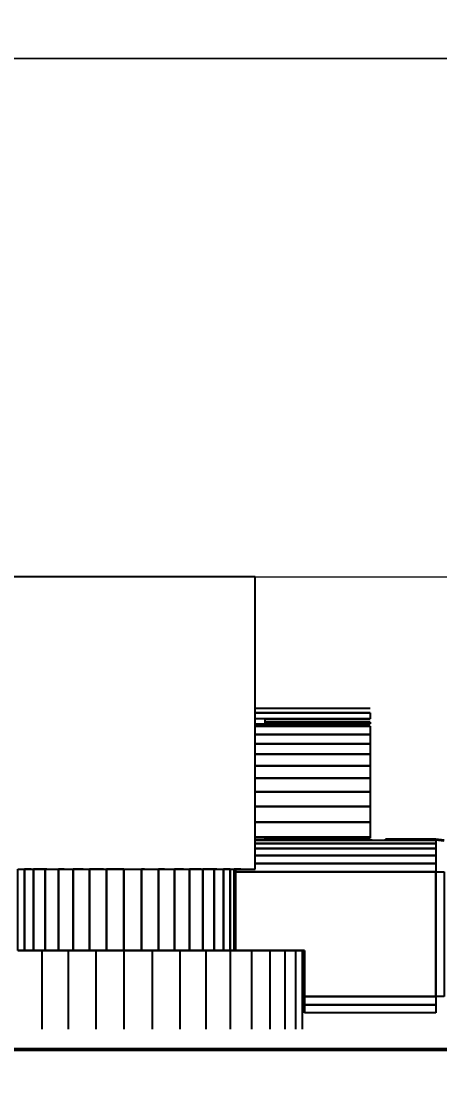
# Model space of a CAD drawing. Header units: inches. Extents: x 580771 to 691655, y 7719261 to 7829530.
# Drawn here: x 688897.7 to 688905.86, y 7727337.64 to 7727358.25 of the extents above; entities that cross this region are included whole.
import ezdxf

# ---------------------------------------------------------------- set-up
doc = ezdxf.new("R2010")
doc.units = ezdxf.units.IN
doc.header["$MEASUREMENT"] = 0
doc.header["$PDMODE"] = 2
doc.layers.add('Moveis', color=1, linetype='Continuous', lineweight=9)
doc.layers.add('Parede Baixa', color=5, linetype='Continuous', lineweight=50)
doc.layers.add('NIVEL', color=2, linetype='Continuous')
doc.layers.add('Piso', color=55, linetype='Continuous')
doc.styles.add('R80E50', font='romans.shx', dxfattribs={"height": 10})
doc.dimstyles.new('ARQ50', dxfattribs={"dimscale": 50, "dimtxt": 10, "dimasz": 0.1, "dimexe": 0.2, "dimexo": 0.2, "dimgap": 0.1, "dimtad": 1, "dimdec": 0, "dimzin": 12, "dimdsep": 46, "dimtxsty": 'R80E50', "dimblk1": 'DOT', "dimblk2": 'DOT', "dimsah": 1, "dimcen": 0.4, "dimclrd": 15, "dimclre": 15, "dimclrt": 3, "dimadec": 0, "dimazin": 0, "dimtfac": 1, "dimtdec": 0, "dimtmove": 2, "dimatfit": 3, "dimldrblk": 'DOT', "dimfxl": 0.2, "dimtolj": 1, "dimtzin": 12, "dimarcsym": 0})

# ---------------------------------------------------------------- blocks, each defined once
blk = doc.blocks.new('u')
at = {"layer": 'Moveis', "invisible_edges": 13}
for points in [[(12556.917, 3288.371), (12556.824, 3307.993), (12556.833, 3308.185)], [(12556.917, 3288.371), (12556.824, 3307.993), (12556.833, 3308.185)], [(12556.917, 3288.371), (12556.824, 3307.993), (12556.833, 3308.185)], [(12556.917, 3288.371), (12556.824, 3307.993), (12556.833, 3308.185)], [(12556.917, 3288.371), (12556.824, 3307.993), (12556.833, 3308.185)], [(12556.917, 3288.371), (12556.795, 3307.795), (12556.824, 3307.993)], [(12556.917, 3288.371), (12556.795, 3307.795), (12556.824, 3307.993)], [(12556.917, 3288.371), (12556.795, 3307.795), (12556.824, 3307.993)], [(12556.917, 3288.371), (12556.795, 3307.795), (12556.824, 3307.993)], [(12556.917, 3288.371), (12556.795, 3307.795), (12556.824, 3307.993)], [(12556.75, 3288.371), (12556.748, 3307.605), (12556.795, 3307.795)], [(12556.75, 3288.371), (12556.748, 3307.605), (12556.795, 3307.795)], [(12556.75, 3288.371), (12556.748, 3307.605), (12556.795, 3307.795)], [(12556.75, 3288.371), (12556.748, 3307.605), (12556.795, 3307.795)], [(12556.75, 3288.371), (12556.748, 3307.605), (12556.795, 3307.795)], [(12556.689, 3288.367), (12556.684, 3307.424), (12556.748, 3307.605)], [(12556.689, 3288.367), (12556.684, 3307.424), (12556.748, 3307.605)], [(12556.689, 3288.367), (12556.684, 3307.424), (12556.748, 3307.605)], [(12556.689, 3288.367), (12556.684, 3307.424), (12556.748, 3307.605)], [(12556.689, 3288.367), (12556.684, 3307.424), (12556.748, 3307.605)], [(12556.682, 3288.37), (12556.676, 3307.404), (12556.684, 3307.424)], [(12556.682, 3288.37), (12556.676, 3307.404), (12556.684, 3307.424)], [(12556.682, 3288.37), (12556.676, 3307.404), (12556.684, 3307.424)], [(12556.682, 3288.37), (12556.676, 3307.404), (12556.684, 3307.424)], [(12556.682, 3288.37), (12556.676, 3307.404), (12556.684, 3307.424)], [(12556.674, 3288.371), (12556.593, 3307.232), (12556.603, 3307.256)], [(12556.674, 3288.371), (12556.593, 3307.232), (12556.603, 3307.256)], [(12556.674, 3288.371), (12556.593, 3307.232), (12556.603, 3307.256)], [(12556.674, 3288.371), (12556.593, 3307.232), (12556.603, 3307.256)], [(12556.674, 3288.371), (12556.593, 3307.232), (12556.603, 3307.256)], [(12556.674, 3288.371), (12556.603, 3307.256), (12556.676, 3307.404)], [(12556.674, 3288.371), (12556.603, 3307.256), (12556.676, 3307.404)], [(12556.674, 3288.371), (12556.603, 3307.256), (12556.676, 3307.404)], [(12556.674, 3288.371), (12556.603, 3307.256), (12556.676, 3307.404)], [(12556.674, 3288.371), (12556.603, 3307.256), (12556.676, 3307.404)], [(12556.674, 3288.371), (12556.494, 3307.076), (12556.593, 3307.232)], [(12556.674, 3288.371), (12556.494, 3307.076), (12556.593, 3307.232)], [(12556.674, 3288.371), (12556.494, 3307.076), (12556.593, 3307.232)], [(12556.674, 3288.371), (12556.494, 3307.076), (12556.593, 3307.232)], [(12556.674, 3288.371), (12556.494, 3307.076), (12556.593, 3307.232)], [(12554.979, 3288.371), (12555.248, 3307.002), (12555.247, 3306.939)], [(12554.979, 3288.371), (12555.248, 3307.002), (12555.247, 3306.939)], [(12554.979, 3288.371), (12555.248, 3307.002), (12555.247, 3306.939)], [(12554.979, 3288.371), (12555.248, 3307.002), (12555.247, 3306.939)], [(12554.979, 3288.371), (12555.248, 3307.002), (12555.247, 3306.939)], [(12556.674, 3288.371), (12555.247, 3306.939), (12555.253, 3306.877)], [(12556.674, 3288.371), (12555.247, 3306.939), (12555.253, 3306.877)], [(12556.674, 3288.371), (12555.247, 3306.939), (12555.253, 3306.877)], [(12556.674, 3288.371), (12555.247, 3306.939), (12555.253, 3306.877)], [(12556.674, 3288.371), (12555.247, 3306.939), (12555.253, 3306.877)], [(12556.674, 3288.371), (12556.359, 3306.914), (12556.382, 3306.94)], [(12556.674, 3288.371), (12556.359, 3306.914), (12556.382, 3306.94)], [(12556.674, 3288.371), (12556.359, 3306.914), (12556.382, 3306.94)], [(12556.674, 3288.371), (12556.359, 3306.914), (12556.382, 3306.94)], [(12556.674, 3288.371), (12556.359, 3306.914), (12556.382, 3306.94)], [(12556.674, 3288.371), (12556.382, 3306.94), (12556.494, 3307.076)], [(12556.674, 3288.371), (12556.382, 3306.94), (12556.494, 3307.076)], [(12556.674, 3288.371), (12556.382, 3306.94), (12556.494, 3307.076)], [(12556.674, 3288.371), (12556.382, 3306.94), (12556.494, 3307.076)], [(12556.674, 3288.371), (12556.382, 3306.94), (12556.494, 3307.076)], [(12556.674, 3288.371), (12555.253, 3306.877), (12555.266, 3306.816)], [(12556.674, 3288.371), (12555.253, 3306.877), (12555.266, 3306.816)], [(12556.674, 3288.371), (12555.253, 3306.877), (12555.266, 3306.816)], [(12556.674, 3288.371), (12555.253, 3306.877), (12555.266, 3306.816)], [(12556.674, 3288.371), (12555.253, 3306.877), (12555.266, 3306.816)], [(12556.674, 3288.371), (12555.266, 3306.816), (12555.285, 3306.758)], [(12556.674, 3288.371), (12555.266, 3306.816), (12555.285, 3306.758)], [(12556.674, 3288.371), (12555.266, 3306.816), (12555.285, 3306.758)], [(12556.674, 3288.371), (12555.266, 3306.816), (12555.285, 3306.758)], [(12556.674, 3288.371), (12555.266, 3306.816), (12555.285, 3306.758)], [(12556.674, 3288.371), (12556.095, 3306.703), (12556.232, 3306.797)], [(12556.674, 3288.371), (12556.095, 3306.703), (12556.232, 3306.797)], [(12556.674, 3288.371), (12556.095, 3306.703), (12556.232, 3306.797)], [(12556.674, 3288.371), (12556.095, 3306.703), (12556.232, 3306.797)], [(12556.674, 3288.371), (12556.095, 3306.703), (12556.232, 3306.797)], [(12556.674, 3288.371), (12556.232, 3306.797), (12556.257, 3306.825)], [(12556.674, 3288.371), (12556.232, 3306.797), (12556.257, 3306.825)], [(12556.674, 3288.371), (12556.232, 3306.797), (12556.257, 3306.825)], [(12556.674, 3288.371), (12556.232, 3306.797), (12556.257, 3306.825)], [(12556.674, 3288.371), (12556.232, 3306.797), (12556.257, 3306.825)], [(12556.674, 3288.371), (12556.257, 3306.825), (12556.359, 3306.914)], [(12556.674, 3288.371), (12556.257, 3306.825), (12556.359, 3306.914)], [(12556.674, 3288.371), (12556.257, 3306.825), (12556.359, 3306.914)], [(12556.674, 3288.371), (12556.257, 3306.825), (12556.359, 3306.914)], [(12556.674, 3288.371), (12556.257, 3306.825), (12556.359, 3306.914)], [(12556.674, 3288.371), (12555.285, 3306.758), (12555.31, 3306.705)], [(12556.674, 3288.371), (12555.285, 3306.758), (12555.31, 3306.705)], [(12556.674, 3288.371), (12555.285, 3306.758), (12555.31, 3306.705)], [(12556.674, 3288.371), (12555.285, 3306.758), (12555.31, 3306.705)], [(12556.674, 3288.371), (12555.285, 3306.758), (12555.31, 3306.705)], [(12556.674, 3288.371), (12555.31, 3306.705), (12555.341, 3306.657)], [(12556.674, 3288.371), (12555.31, 3306.705), (12555.341, 3306.657)], [(12556.674, 3288.371), (12555.31, 3306.705), (12555.341, 3306.657)], [(12556.674, 3288.371), (12555.31, 3306.705), (12555.341, 3306.657)], [(12556.674, 3288.371), (12555.31, 3306.705), (12555.341, 3306.657)], [(12556.674, 3288.371), (12555.341, 3306.657), (12555.375, 3306.616)], [(12556.674, 3288.371), (12555.341, 3306.657), (12555.375, 3306.616)], [(12556.674, 3288.371), (12555.341, 3306.657), (12555.375, 3306.616)], [(12556.674, 3288.371), (12555.341, 3306.657), (12555.375, 3306.616)], [(12556.674, 3288.371), (12555.341, 3306.657), (12555.375, 3306.616)], [(12556.674, 3288.371), (12555.375, 3306.616), (12555.414, 3306.583)], [(12556.674, 3288.371), (12555.375, 3306.616), (12555.414, 3306.583)], [(12556.674, 3288.371), (12555.375, 3306.616), (12555.414, 3306.583)], [(12556.674, 3288.371), (12555.375, 3306.616), (12555.414, 3306.583)], [(12556.674, 3288.371), (12555.375, 3306.616), (12555.414, 3306.583)], [(12556.674, 3288.371), (12555.875, 3306.598), (12555.914, 3306.612)], [(12556.674, 3288.371), (12555.875, 3306.598), (12555.914, 3306.612)], [(12556.674, 3288.371), (12555.875, 3306.598), (12555.914, 3306.612)], [(12556.674, 3288.371), (12555.875, 3306.598), (12555.914, 3306.612)], [(12556.674, 3288.371), (12555.875, 3306.598), (12555.914, 3306.612)], [(12556.674, 3288.371), (12555.914, 3306.612), (12556.061, 3306.681)], [(12556.674, 3288.371), (12555.914, 3306.612), (12556.061, 3306.681)], [(12556.674, 3288.371), (12555.914, 3306.612), (12556.061, 3306.681)], [(12556.674, 3288.371), (12555.914, 3306.612), (12556.061, 3306.681)], [(12556.674, 3288.371), (12555.914, 3306.612), (12556.061, 3306.681)], [(12556.674, 3288.371), (12556.061, 3306.681), (12556.095, 3306.703)], [(12556.674, 3288.371), (12556.061, 3306.681), (12556.095, 3306.703)], [(12556.674, 3288.371), (12556.061, 3306.681), (12556.095, 3306.703)], [(12556.674, 3288.371), (12556.061, 3306.681), (12556.095, 3306.703)], [(12556.674, 3288.371), (12556.061, 3306.681), (12556.095, 3306.703)], [(12556.674, 3288.371), (12555.414, 3306.583), (12555.455, 3306.559)], [(12556.674, 3288.371), (12555.414, 3306.583), (12555.455, 3306.559)], [(12556.674, 3288.371), (12555.414, 3306.583), (12555.455, 3306.559)], [(12556.674, 3288.371), (12555.414, 3306.583), (12555.455, 3306.559)], [(12556.674, 3288.371), (12555.414, 3306.583), (12555.455, 3306.559)], [(12556.674, 3288.371), (12555.455, 3306.559), (12555.497, 3306.544)], [(12556.674, 3288.371), (12555.455, 3306.559), (12555.497, 3306.544)], [(12556.674, 3288.371), (12555.455, 3306.559), (12555.497, 3306.544)], [(12556.674, 3288.371), (12555.455, 3306.559), (12555.497, 3306.544)], [(12556.674, 3288.371), (12555.455, 3306.559), (12555.497, 3306.544)], [(12556.674, 3288.371), (12555.497, 3306.544), (12555.541, 3306.539)], [(12556.674, 3288.371), (12555.497, 3306.544), (12555.541, 3306.539)], [(12556.674, 3288.371), (12555.497, 3306.544), (12555.541, 3306.539)], [(12556.674, 3288.371), (12555.497, 3306.544), (12555.541, 3306.539)], [(12556.674, 3288.371), (12555.497, 3306.544), (12555.541, 3306.539)], [(12556.674, 3288.371), (12555.541, 3306.539), (12555.584, 3306.544)], [(12556.674, 3288.371), (12555.541, 3306.539), (12555.584, 3306.544)], [(12556.674, 3288.371), (12555.541, 3306.539), (12555.584, 3306.544)], [(12556.674, 3288.371), (12555.541, 3306.539), (12555.584, 3306.544)], [(12556.674, 3288.371), (12555.541, 3306.539), (12555.584, 3306.544)], [(12556.674, 3288.371), (12555.584, 3306.544), (12555.679, 3306.552)], [(12556.674, 3288.371), (12555.584, 3306.544), (12555.679, 3306.552)], [(12556.674, 3288.371), (12555.584, 3306.544), (12555.679, 3306.552)], [(12556.674, 3288.371), (12555.584, 3306.544), (12555.679, 3306.552)], [(12556.674, 3288.371), (12555.584, 3306.544), (12555.679, 3306.552)], [(12556.674, 3288.371), (12555.679, 3306.552), (12555.721, 3306.556)], [(12556.674, 3288.371), (12555.679, 3306.552), (12555.721, 3306.556)], [(12556.674, 3288.371), (12555.679, 3306.552), (12555.721, 3306.556)], [(12556.674, 3288.371), (12555.679, 3306.552), (12555.721, 3306.556)], [(12556.674, 3288.371), (12555.679, 3306.552), (12555.721, 3306.556)], [(12556.674, 3288.371), (12555.721, 3306.556), (12555.762, 3306.571)], [(12556.674, 3288.371), (12555.721, 3306.556), (12555.762, 3306.571)], [(12556.674, 3288.371), (12555.721, 3306.556), (12555.762, 3306.571)], [(12556.674, 3288.371), (12555.721, 3306.556), (12555.762, 3306.571)], [(12556.674, 3288.371), (12555.721, 3306.556), (12555.762, 3306.571)], [(12556.674, 3288.371), (12555.762, 3306.571), (12555.875, 3306.598)], [(12556.674, 3288.371), (12555.762, 3306.571), (12555.875, 3306.598)], [(12556.674, 3288.371), (12555.762, 3306.571), (12555.875, 3306.598)], [(12556.674, 3288.371), (12555.762, 3306.571), (12555.875, 3306.598)], [(12556.674, 3288.371), (12555.762, 3306.571), (12555.875, 3306.598)]]:
    blk.add_3dface(points, dxfattribs=at)
blk = doc.blocks.new('_DOT')
at = {"color": 0, "linetype": 'ByBlock'}
blk.add_line((-0.5, 0), (-1, 0), dxfattribs=at)
at = {"color": 0, "linetype": 'ByBlock', "const_width": 0.5}
blk.add_lwpolyline([(-0.25, 0, 1), (0.25, 0, 1)], format="xyb", close=True, dxfattribs=at)
blk = doc.blocks.new('*D151')
at = {"layer": 'Defpoints', "color": 0, "transparency": 16777216}
for p in [(688798.078, 7727338.171), (689013.078, 7727338.171), (688798.078, 7727306.928)]:
    blk.add_point(p, dxfattribs=at)
at = {"layer": 'NIVEL', "color": 15, "lineweight": -2, "transparency": 16777216}
for p, q in [((688798.078, 7727328.171), (688798.078, 7727296.928)), ((689013.078, 7727328.171), (689013.078, 7727296.928)), ((689008.078, 7727306.928), (688803.078, 7727306.928))]:
    blk.add_line(p, q, dxfattribs=at)
at = {"layer": 'NIVEL', "color": 15, "lineweight": -2, "transparency": 16777216, "xscale": 5, "yscale": 5, "zscale": 5, "rotation": 180}
blk.add_blockref('_DOT', (688798.078, 7727306.928), dxfattribs=at)
at = {"layer": 'NIVEL', "color": 15, "lineweight": -2, "transparency": 16777216, "xscale": 5, "yscale": 5, "zscale": 5}
blk.add_blockref('_DOT', (689013.078, 7727306.928), dxfattribs=at)
at = {"layer": 'NIVEL', "color": 3, "transparency": 16777216, "insert": (688905.578, 7727316.928), "char_height": 10, "attachment_point": 5, "style": 'R80E50'}
blk.add_mtext('\\A1;215', dxfattribs=at)

msp = doc.modelspace()

# ---------------------------------------------------------------- hatches: boundary and pattern name
at = {"layer": 'Piso'}
h = msp.add_hatch(dxfattribs=at)
h.set_pattern_fill('ANSI37', color=256, scale=13.333333, angle=-135)
h.set_pattern_definition([(270, (678620.07, 7879905.616), (42.333333, -4e-14), []), (360, (678620.07, 7879905.616), (4e-14, 42.333333), [])])
h.paths.add_polyline_path([(688914.251, 7727417.962), (688924.616, 7727402.902), (688923.106, 7727347.399), (688902.263, 7727347.399), (688902.263, 7727344.835), (688904.506, 7727344.835), (688904.506, 7727342.317), (688905.959, 7727342.363), (688906.543, 7727341.863), (688906.504, 7727339.201), (688906.336, 7727338.717), (688903.223, 7727338.887), (688903.223, 7727338.171), (688928.078, 7727338.171), (688928.078, 7727468.171), (688798.078, 7727468.171), (688798.078, 7727465.671), (688800.078, 7727465.671), (688800.078, 7727455.671), (688870.578, 7727455.671), (688870.578, 7727459.171), (688868.429, 7727459.048), (688867.657, 7727459.996), (688868.1, 7727462.285), (688868.146, 7727462.239), (688869.224, 7727463.317), (688869.286, 7727463.343), (688870.406, 7727464.429), (688873.547, 7727464.285), (688875.737, 7727462.209), (688875.78, 7727459.911), (688875.011, 7727459.008), (688873.078, 7727459.171), (688873.078, 7727455.671), (688877.078, 7727455.671, -0.492155), (688800.437, 7727393.668), (688800.437, 7727383.668), (688828.167, 7727383.668), (688849.494, 7727359.595), (688849.494, 7727338.171), (688859.129, 7727338.771), (688859.129, 7727343.844), (688859.16, 7727343.844), (688861.211, 7727343.912), (688862.593, 7727345.137), (688879.587, 7727344.895), (688880.245, 7727344.902), (688881.348, 7727344.405), (688881.832, 7727343.256), (688881.648, 7727342.838), (688880.944, 7727342.759), (688880.517, 7727343), (688880.526, 7727343.375), (688879.564, 7727343.871), (688864.249, 7727343.844), (688864.249, 7727338.771), (688864.249, 7727338.171), (688893.068, 7727338.887), (688892.865, 7727339.192), (688892.894, 7727341.896), (688893.513, 7727342.47), (688894.796, 7727342.307), (688894.803, 7727344.942), (688897.143, 7727344.835), (688897.143, 7727347.399), (688876.3, 7727347.399), (688875.403, 7727404.161), (688886.685, 7727417.962)])
h.paths.add_polyline_path([(688877.078, 7727452.671), (688873.078, 7727452.671), (688873.078, 7727449.171), (688874.578, 7727449.171), (688875.155, 7727449.271), (688875.843, 7727448.549), (688875.578, 7727446.171), (688874.006, 7727444.131), (688870.324, 7727444.055), (688867.96, 7727446.064), (688867.626, 7727448.832), (688868.727, 7727449.646), (688870.578, 7727449.171), (688870.578, 7727452.671), (688798.078, 7727452.671), (688798.078, 7727455.671), (688795.078, 7727455.671), (688795.078, 7727454.671), (688794.607, 7727393.668), (688800.437, 7727393.668, 0.477264)])
h.paths.add_polyline_path([(688990.325, 7727408.779), (688990.325, 7727377.317), (688977.753, 7727377.317), (688977.753, 7727349.091), (688978.88, 7727349.091), (688978.88, 7727345.081), (688979.389, 7727342.343), (688979.389, 7727339.712), (688985.463, 7727339.869), (688985.654, 7727339.515), (688986.153, 7727338.171), (689008.078, 7727338.171), (689008.078, 7727468.171), (688938.078, 7727468.171), (688938.078, 7727338.171), (688963.753, 7727338.171), (688964.18, 7727339.819), (688970.518, 7727339.712), (688970.518, 7727342.343), (688971.026, 7727345.081), (688971.026, 7727349.091), (688972.153, 7727349.091), (688972.153, 7727377.317), (688959.582, 7727377.317), (688959.582, 7727408.779)])

# ---------------------------------------------------------------- linework, layer by layer
at = {"layer": 'Moveis'}
for p, q in [((688877.878, 7727357.514), (688921.858, 7727357.514)), ((688876.3, 7727347.399), (688923.106, 7727347.399))]:
    msp.add_line(p, q, dxfattribs=at)
for points, invisible_edges in [([(688923.02, 7727357.936), (688876.549, 7727358.096), (688923.02, 7727398.9)], 3), ([(688923.02, 7727357.936), (688876.828, 7727357.85), (688876.549, 7727358.096)], 13), ([(688922.816, 7727357.788), (688876.828, 7727357.85), (688923.02, 7727357.936)], 3), ([(688922.593, 7727357.67), (688877.153, 7727357.666), (688876.828, 7727357.85)], 13), ([(688922.593, 7727357.67), (688876.828, 7727357.85), (688922.816, 7727357.788)], 3), ([(688922.356, 7727357.584), (688877.153, 7727357.666), (688922.593, 7727357.67)], 3), ([(688922.356, 7727357.584), (688877.507, 7727357.553), (688877.153, 7727357.666)], 13), ([(688900.205, 7727348.474), (688877.153, 7727357.666), (688877.507, 7727357.553)], 13), ([(688922.11, 7727357.532), (688877.507, 7727357.553), (688922.356, 7727357.584)], 3), ([(688877.507, 7727357.553), (688921.858, 7727357.514), (688877.878, 7727357.514)], 1), ([(688921.858, 7727357.514), (688877.507, 7727357.553), (688922.11, 7727357.532)], 3), ([(688921.858, 7727357.514), (688900.205, 7727348.474), (688877.878, 7727357.514)], 3), ([(688922.593, 7727357.67), (688900.205, 7727348.474), (688922.356, 7727357.584)], 3), ([(688922.356, 7727357.584), (688900.205, 7727348.474), (688922.11, 7727357.532)], 3), ([(688922.11, 7727357.532), (688900.205, 7727348.474), (688921.858, 7727357.514)], 3)]:
    msp.add_3dface(points, dxfattribs=dict(at, invisible_edges=invisible_edges))
at = {"layer": 'Parede Baixa'}
msp.add_line((688798.078, 7727338.171), (689013.078, 7727338.171), dxfattribs=at)
at = {"layer": 'Piso'}
for p, q in [((688902.263, 7727347.399), (688897.143, 7727347.399)), ((688902.263, 7727344.835), (688902.263, 7727347.399)), ((688902.263, 7727344.835), (688902.333, 7727344.835)), ((688902.263, 7727344.741), (688902.263, 7727344.835)), ((688902.263, 7727344.622), (688902.263, 7727344.741)), ((688902.333, 7727344.835), (688902.426, 7727344.835)), ((688902.426, 7727344.835), (688902.458, 7727344.835)), ((688902.458, 7727344.835), (688904.506, 7727344.835)), ((688902.263, 7727344.565), (688902.263, 7727344.622)), ((688902.263, 7727344.557), (688902.263, 7727344.565)), ((688902.263, 7727344.525), (688902.263, 7727344.557)), ((688902.263, 7727344.525), (688902.333, 7727344.525)), ((688902.263, 7727344.481), (688902.263, 7727344.525)), ((688902.333, 7727344.525), (688902.426, 7727344.525)), ((688902.426, 7727344.525), (688902.458, 7727344.525)), ((688902.458, 7727344.565), (688902.458, 7727344.622)), ((688902.458, 7727344.525), (688902.458, 7727344.557)), ((688902.458, 7727344.525), (688904.506, 7727344.525)), ((688902.263, 7727344.32), (688902.263, 7727344.481)), ((688902.263, 7727344.137), (688902.263, 7727344.32)), ((688902.263, 7727343.934), (688902.263, 7727344.137)), ((688902.263, 7727343.709), (688902.263, 7727343.934)), ((688902.263, 7727343.464), (688902.263, 7727343.709)), ((688902.263, 7727343.199), (688902.263, 7727343.464)), ((688902.263, 7727342.912), (688902.263, 7727343.199)), ((688902.263, 7727342.606), (688902.263, 7727342.912)), ((688902.263, 7727342.317), (688902.263, 7727342.606)), ((688902.263, 7727342.298), (688902.263, 7727342.317)), ((688902.263, 7727342.29), (688902.263, 7727342.298)), ((688902.263, 7727342.279), (688902.263, 7727342.29)), ((688902.263, 7727342.257), (688902.263, 7727342.279)), ((688902.263, 7727342.279), (688902.333, 7727342.279)), ((688902.263, 7727342.193), (688902.263, 7727342.257)), ((688902.333, 7727342.279), (688902.426, 7727342.279)), ((688902.426, 7727342.279), (688902.458, 7727342.279)), ((688902.458, 7727342.298), (688902.458, 7727342.317)), ((688902.458, 7727342.279), (688902.458, 7727342.29)), ((688902.458, 7727342.279), (688904.506, 7727342.284)), ((688902.458, 7727342.257), (688902.458, 7727342.279)), ((688902.458, 7727342.279), (688904.506, 7727342.279)), ((688905.783, 7727342.279), (688904.8, 7727342.279)), ((688905.783, 7727342.279), (688905.948, 7727342.257)), ((688902.263, 7727342.091), (688902.263, 7727342.193)), ((688902.263, 7727341.959), (688902.263, 7727342.091)), ((688902.263, 7727341.804), (688902.263, 7727341.959)), ((688897.633, 7727341.69), (688897.764, 7727341.69)), ((688897.764, 7727341.69), (688897.892, 7727341.69)), ((688897.892, 7727341.69), (688897.942, 7727341.69)), ((688897.942, 7727341.69), (688898.164, 7727341.69)), ((688898.164, 7727341.69), (688898.198, 7727341.69)), ((688898.198, 7727341.69), (688898.424, 7727341.69)), ((688898.424, 7727341.69), (688898.54, 7727341.69)), ((688898.54, 7727341.69), (688898.715, 7727341.69)), ((688898.715, 7727341.69), (688898.911, 7727341.69)), ((688898.911, 7727341.69), (688899.03, 7727341.69)), ((688899.03, 7727341.69), (688899.302, 7727341.69)), ((688899.302, 7727341.69), (688899.362, 7727341.69)), ((688899.362, 7727341.69), (688899.703, 7727341.69)), ((688899.703, 7727341.69), (688900.043, 7727341.69)), ((688900.043, 7727341.69), (688900.103, 7727341.69)), ((688900.103, 7727341.69), (688900.375, 7727341.69)), ((688900.375, 7727341.69), (688900.494, 7727341.69)), ((688900.494, 7727341.69), (688900.69, 7727341.69)), ((688900.69, 7727341.69), (688900.865, 7727341.69)), ((688900.865, 7727341.69), (688900.982, 7727341.69)), ((688900.982, 7727341.69), (688901.207, 7727341.69)), ((688901.207, 7727341.69), (688901.241, 7727341.69)), ((688901.241, 7727341.69), (688901.463, 7727341.69)), ((688901.463, 7727341.69), (688901.513, 7727341.69)), ((688901.513, 7727341.69), (688901.641, 7727341.69)), ((688901.641, 7727341.69), (688901.772, 7727341.69)), ((688901.772, 7727341.69), (688901.852, 7727341.69)), ((688901.852, 7727341.69), (688901.879, 7727341.69)), ((688901.879, 7727341.639), (688901.879, 7727341.69)), ((688901.879, 7727341.69), (688901.984, 7727341.69)), ((688901.879, 7727340.103), (688901.879, 7727341.639)), ((688901.984, 7727341.69), (688902.137, 7727341.69)), ((688902.137, 7727341.69), (688902.231, 7727341.69)), ((688902.231, 7727341.69), (688902.263, 7727341.69)), ((688902.263, 7727341.69), (688902.263, 7727341.804)), ((688897.764, 7727340.103), (688897.633, 7727340.103)), ((688897.942, 7727340.103), (688897.764, 7727340.103)), ((688898.104, 7727340.103), (688897.942, 7727340.103)), ((688898.164, 7727340.103), (688898.104, 7727340.103)), ((688898.424, 7727340.103), (688898.164, 7727340.103)), ((688898.615, 7727340.103), (688898.424, 7727340.103)), ((688898.715, 7727340.103), (688898.615, 7727340.103)), ((688899.03, 7727340.103), (688898.715, 7727340.103)), ((688899.152, 7727340.103), (688899.03, 7727340.103)), ((688899.362, 7727340.103), (688899.152, 7727340.103)), ((688899.703, 7727340.103), (688899.362, 7727340.103)), ((688900.043, 7727340.103), (688899.703, 7727340.103)), ((688900.253, 7727340.103), (688900.043, 7727340.103)), ((688900.375, 7727340.103), (688900.253, 7727340.103)), ((688900.69, 7727340.103), (688900.375, 7727340.103)), ((688900.79, 7727340.103), (688900.69, 7727340.103)), ((688900.982, 7727340.103), (688900.79, 7727340.103)), ((688901.241, 7727340.103), (688900.982, 7727340.103)), ((688901.301, 7727340.103), (688901.241, 7727340.103)), ((688901.463, 7727340.103), (688901.301, 7727340.103)), ((688901.641, 7727340.103), (688901.463, 7727340.103)), ((688901.772, 7727340.103), (688901.641, 7727340.103)), ((688901.852, 7727340.103), (688901.772, 7727340.103)), ((688901.879, 7727340.103), (688901.852, 7727340.103)), ((688902.192, 7727340.103), (688901.879, 7727340.103)), ((688902.55, 7727340.103), (688902.192, 7727340.103)), ((688902.839, 7727340.103), (688902.55, 7727340.103)), ((688903.05, 7727340.103), (688902.839, 7727340.103)), ((688903.179, 7727340.103), (688903.05, 7727340.103)), ((688903.223, 7727340.103), (688903.179, 7727340.103)), ((688903.223, 7727339.207), (688903.223, 7727340.103)), ((688903.223, 7727339.041), (688903.223, 7727339.207)), ((688903.223, 7727338.887), (688903.223, 7727339.041))]:
    msp.add_line(p, q, dxfattribs=at)
for points, invisible_edges in [([(688897.764, 7727341.69), (688897.631, 7727348.218), (688897.892, 7727341.69)], 3), ([(688898.164, 7727341.69), (688897.892, 7727348.218), (688898.198, 7727341.69)], 3), ([(688897.942, 7727341.69), (688897.892, 7727348.218), (688898.164, 7727341.69)], 3), ([(688898.424, 7727341.69), (688898.198, 7727348.218), (688898.54, 7727341.69)], 3), ([(688898.715, 7727341.69), (688898.54, 7727348.218), (688898.911, 7727341.69)], 3), ([(688899.03, 7727341.69), (688898.911, 7727348.218), (688899.302, 7727341.69)], 3), ([(688899.362, 7727341.69), (688899.302, 7727348.218), (688899.703, 7727341.69)], 3), ([(688900.043, 7727341.69), (688899.703, 7727348.218), (688900.103, 7727341.69)], 3), ([(688900.375, 7727341.69), (688900.103, 7727348.218), (688900.494, 7727341.69)], 3), ([(688900.69, 7727341.69), (688900.494, 7727348.218), (688900.865, 7727341.69)], 3), ([(688900.982, 7727341.69), (688900.865, 7727348.218), (688901.207, 7727341.69)], 3), ([(688901.241, 7727341.69), (688901.207, 7727348.218), (688901.463, 7727341.69)], 3), ([(688901.463, 7727341.69), (688901.207, 7727348.218), (688901.513, 7727341.69)], 3), ([(688901.641, 7727341.69), (688901.513, 7727348.218), (688901.772, 7727341.69)], 3), ([(688901.852, 7727341.69), (688901.774, 7727348.218), (688901.879, 7727341.69)], 3), ([(688901.879, 7727341.69), (688901.774, 7727348.218), (688901.984, 7727341.69)], 3), ([(688902.263, 7727344.835), (688904.506, 7727344.741), (688902.263, 7727344.741)], 1), ([(688904.506, 7727344.835), (688902.263, 7727344.835), (688902.333, 7727344.835)], 13), ([(688904.506, 7727344.622), (688902.263, 7727344.741), (688904.506, 7727344.741)], 1), ([(688902.458, 7727344.622), (688902.263, 7727344.741), (688904.506, 7727344.622)], 3), ([(688902.263, 7727344.741), (688902.333, 7727344.622), (688902.263, 7727344.622)], 1), ([(688902.426, 7727344.622), (688902.263, 7727344.741), (688902.458, 7727344.622)], 3), ([(688902.333, 7727344.622), (688902.263, 7727344.741), (688902.426, 7727344.622)], 3), ([(688904.506, 7727344.835), (688902.333, 7727344.835), (688902.426, 7727344.835)], 13), ([(688904.506, 7727344.835), (688902.426, 7727344.835), (688902.458, 7727344.835)], 1), ([(688904.506, 7727344.525), (688902.263, 7727344.525), (688902.333, 7727344.525)], 13), ([(688902.263, 7727344.525), (688904.506, 7727344.481), (688902.263, 7727344.481)], 1), ([(688904.506, 7727344.525), (688902.333, 7727344.525), (688902.426, 7727344.525)], 13), ([(688904.506, 7727344.525), (688902.426, 7727344.525), (688902.458, 7727344.525)], 1), ([(688904.544, 7727344.583), (688902.458, 7727344.622), (688904.506, 7727344.622)], 13), ([(688902.458, 7727344.622), (688904.506, 7727344.565), (688902.458, 7727344.565)], 1), ([(688904.506, 7727344.525), (688902.458, 7727344.557), (688904.506, 7727344.557)], 1), ([(688902.458, 7727344.557), (688904.506, 7727344.525), (688902.458, 7727344.525)], 1), ([(688902.263, 7727344.481), (688904.506, 7727344.32), (688902.263, 7727344.32)], 1), ([(688904.506, 7727344.32), (688902.263, 7727344.481), (688904.506, 7727344.481)], 1), ([(688902.263, 7727344.32), (688904.506, 7727344.137), (688902.263, 7727344.137)], 1), ([(688904.506, 7727344.137), (688902.263, 7727344.32), (688904.506, 7727344.32)], 1), ([(688904.506, 7727343.934), (688902.263, 7727344.137), (688904.506, 7727344.137)], 1), ([(688902.263, 7727344.137), (688904.506, 7727343.934), (688902.263, 7727343.934)], 1), ([(688902.263, 7727343.934), (688904.506, 7727343.709), (688902.263, 7727343.709)], 1), ([(688904.506, 7727343.709), (688902.263, 7727343.934), (688904.506, 7727343.934)], 1), ([(688902.263, 7727343.709), (688904.506, 7727343.464), (688902.263, 7727343.464)], 1), ([(688904.506, 7727343.464), (688902.263, 7727343.709), (688904.506, 7727343.709)], 1), ([(688904.506, 7727343.199), (688902.263, 7727343.464), (688904.506, 7727343.464)], 1), ([(688902.263, 7727343.464), (688904.506, 7727343.199), (688902.263, 7727343.199)], 1), ([(688904.506, 7727342.912), (688902.263, 7727343.199), (688904.506, 7727343.199)], 1), ([(688902.263, 7727343.199), (688904.506, 7727342.912), (688902.263, 7727342.912)], 1), ([(688902.263, 7727342.912), (688904.506, 7727342.606), (688902.263, 7727342.606)], 1), ([(688904.506, 7727342.606), (688902.263, 7727342.912), (688904.506, 7727342.912)], 1), ([(688929.076, 7727342.732), (688905.948, 7727342.257), (688905.783, 7727342.279)], 13), ([(688929.076, 7727342.732), (688905.948, 7727342.257), (688905.783, 7727342.279)], 13), ([(688929.076, 7727342.732), (688905.948, 7727342.257), (688905.783, 7727342.279)], 13), ([(688929.076, 7727342.732), (688905.948, 7727342.257), (688905.783, 7727342.279)], 13), ([(688929.076, 7727342.732), (688905.948, 7727342.257), (688905.783, 7727342.279)], 13), ([(688902.426, 7727342.317), (688902.263, 7727342.606), (688902.458, 7727342.317)], 3), ([(688902.458, 7727342.317), (688902.263, 7727342.606), (688904.506, 7727342.317)], 3), ([(688902.333, 7727342.317), (688902.263, 7727342.606), (688902.426, 7727342.317)], 3), ([(688902.263, 7727342.606), (688902.333, 7727342.317), (688902.263, 7727342.317)], 1), ([(688904.506, 7727342.317), (688902.263, 7727342.606), (688904.506, 7727342.606)], 1), ([(688902.263, 7727342.257), (688905.783, 7727342.193), (688902.263, 7727342.193)], 1), ([(688905.783, 7727342.193), (688902.263, 7727342.257), (688905.783, 7727342.257)], 3), ([(688905.783, 7727342.257), (688902.263, 7727342.257), (688902.333, 7727342.257)], 13), ([(688905.783, 7727342.257), (688902.333, 7727342.257), (688902.426, 7727342.257)], 13), ([(688905.783, 7727342.257), (688902.426, 7727342.257), (688902.458, 7727342.257)], 13), ([(688902.458, 7727342.317), (688904.506, 7727342.298), (688902.458, 7727342.298)], 1), ([(688904.506, 7727342.298), (688902.458, 7727342.317), (688904.506, 7727342.317)], 1), ([(688902.458, 7727342.279), (688904.544, 7727342.257), (688902.458, 7727342.257)], 1), ([(688904.544, 7727342.279), (688902.458, 7727342.279), (688904.506, 7727342.279)], 13), ([(688905.783, 7727342.257), (688902.458, 7727342.257), (688904.544, 7727342.257)], 13), ([(688904.8, 7727342.279), (688904.525, 7727342.284), (688905.783, 7727342.279)], 3), ([(688904.8, 7727342.279), (688904.525, 7727342.284), (688905.783, 7727342.279)], 3), ([(688904.8, 7727342.279), (688904.525, 7727342.284), (688905.783, 7727342.279)], 3), ([(688904.8, 7727342.279), (688904.525, 7727342.284), (688905.783, 7727342.279)], 3), ([(688904.8, 7727342.279), (688904.525, 7727342.284), (688905.783, 7727342.279)], 3), ([(688905.783, 7727342.257), (688904.544, 7727342.257), (688904.8, 7727342.257)], 1), ([(688905.948, 7727342.257), (688904.8, 7727342.279), (688905.783, 7727342.279)], 1), ([(688904.8, 7727342.279), (688905.783, 7727342.257), (688904.8, 7727342.257)], 1), ([(688905.948, 7727342.257), (688905.943, 7727342.236), (688905.783, 7727342.257)], 13), ([(688902.263, 7727342.193), (688905.783, 7727342.091), (688902.263, 7727342.091)], 1), ([(688905.783, 7727342.091), (688902.263, 7727342.193), (688905.783, 7727342.193)], 1), ([(688902.263, 7727342.091), (688905.783, 7727341.959), (688902.263, 7727341.959)], 1), ([(688905.783, 7727341.959), (688902.263, 7727342.091), (688905.783, 7727342.091)], 1), ([(688902.263, 7727341.959), (688905.783, 7727341.804), (688902.263, 7727341.804)], 1), ([(688905.783, 7727341.804), (688902.263, 7727341.959), (688905.783, 7727341.959)], 1), ([(688897.633, 7727341.69), (688897.764, 7727340.103), (688897.633, 7727340.103)], 1), ([(688897.764, 7727340.103), (688897.633, 7727341.69), (688897.764, 7727341.69)], 1), ([(688897.764, 7727341.69), (688897.942, 7727340.103), (688897.764, 7727340.103)], 1), ([(688897.942, 7727340.103), (688897.764, 7727341.69), (688897.942, 7727341.69)], 3), ([(688897.942, 7727341.69), (688897.764, 7727341.69), (688897.892, 7727341.69)], 1), ([(688898.164, 7727340.103), (688897.942, 7727341.69), (688898.164, 7727341.69)], 1), ([(688897.942, 7727341.69), (688898.104, 7727340.103), (688897.942, 7727340.103)], 1), ([(688898.104, 7727340.103), (688897.942, 7727341.69), (688898.164, 7727340.103)], 3), ([(688898.424, 7727341.69), (688898.164, 7727341.69), (688898.198, 7727341.69)], 1), ([(688898.164, 7727341.69), (688898.424, 7727340.103), (688898.164, 7727340.103)], 1), ([(688898.424, 7727340.103), (688898.164, 7727341.69), (688898.424, 7727341.69)], 3), ([(688898.615, 7727340.103), (688898.424, 7727341.69), (688898.715, 7727340.103)], 3), ([(688898.424, 7727341.69), (688898.615, 7727340.103), (688898.424, 7727340.103)], 1), ([(688898.715, 7727340.103), (688898.424, 7727341.69), (688898.715, 7727341.69)], 3), ([(688898.715, 7727341.69), (688898.424, 7727341.69), (688898.54, 7727341.69)], 1), ([(688899.03, 7727340.103), (688898.715, 7727341.69), (688899.03, 7727341.69)], 3), ([(688899.03, 7727341.69), (688898.715, 7727341.69), (688898.911, 7727341.69)], 1), ([(688898.715, 7727341.69), (688899.03, 7727340.103), (688898.715, 7727340.103)], 1), ([(688899.03, 7727341.69), (688899.152, 7727340.103), (688899.03, 7727340.103)], 1), ([(688899.362, 7727341.69), (688899.03, 7727341.69), (688899.302, 7727341.69)], 1), ([(688899.152, 7727340.103), (688899.03, 7727341.69), (688899.362, 7727340.103)], 3), ([(688899.362, 7727340.103), (688899.03, 7727341.69), (688899.362, 7727341.69)], 3), ([(688899.362, 7727341.69), (688899.703, 7727340.103), (688899.362, 7727340.103)], 1), ([(688899.703, 7727340.103), (688899.362, 7727341.69), (688899.703, 7727341.69)], 1), ([(688899.703, 7727341.69), (688900.043, 7727340.103), (688899.703, 7727340.103)], 1), ([(688900.043, 7727340.103), (688899.703, 7727341.69), (688900.043, 7727341.69)], 1), ([(688900.375, 7727340.103), (688900.043, 7727341.69), (688900.375, 7727341.69)], 3), ([(688900.375, 7727341.69), (688900.043, 7727341.69), (688900.103, 7727341.69)], 1), ([(688900.043, 7727341.69), (688900.253, 7727340.103), (688900.043, 7727340.103)], 1), ([(688900.253, 7727340.103), (688900.043, 7727341.69), (688900.375, 7727340.103)], 3), ([(688900.69, 7727340.103), (688900.375, 7727341.69), (688900.69, 7727341.69)], 3), ([(688900.375, 7727341.69), (688900.69, 7727340.103), (688900.375, 7727340.103)], 1), ([(688900.69, 7727341.69), (688900.375, 7727341.69), (688900.494, 7727341.69)], 1), ([(688900.982, 7727341.69), (688900.69, 7727341.69), (688900.865, 7727341.69)], 1), ([(688900.982, 7727340.103), (688900.69, 7727341.69), (688900.982, 7727341.69)], 3), ([(688900.69, 7727341.69), (688900.79, 7727340.103), (688900.69, 7727340.103)], 1), ([(688900.79, 7727340.103), (688900.69, 7727341.69), (688900.982, 7727340.103)], 3), ([(688900.982, 7727341.69), (688901.241, 7727340.103), (688900.982, 7727340.103)], 1), ([(688901.241, 7727341.69), (688900.982, 7727341.69), (688901.207, 7727341.69)], 1), ([(688901.241, 7727340.103), (688900.982, 7727341.69), (688901.241, 7727341.69)], 3), ([(688901.241, 7727341.69), (688901.301, 7727340.103), (688901.241, 7727340.103)], 1), ([(688901.301, 7727340.103), (688901.241, 7727341.69), (688901.463, 7727340.103)], 3), ([(688901.463, 7727340.103), (688901.241, 7727341.69), (688901.463, 7727341.69)], 1), ([(688901.463, 7727341.69), (688901.641, 7727340.103), (688901.463, 7727340.103)], 1), ([(688901.641, 7727340.103), (688901.463, 7727341.69), (688901.641, 7727341.69)], 3), ([(688901.641, 7727341.69), (688901.463, 7727341.69), (688901.513, 7727341.69)], 1), ([(688901.772, 7727340.103), (688901.641, 7727341.69), (688901.772, 7727341.69)], 1), ([(688901.641, 7727341.69), (688901.772, 7727340.103), (688901.641, 7727340.103)], 1), ([(688901.772, 7727341.69), (688901.852, 7727340.103), (688901.772, 7727340.103)], 1), ([(688901.852, 7727340.103), (688901.772, 7727341.69), (688901.852, 7727341.69)], 1), ([(688901.879, 7727340.103), (688901.852, 7727341.69), (688901.879, 7727341.639)], 3), ([(688901.852, 7727341.69), (688901.879, 7727340.103), (688901.852, 7727340.103)], 1), ([(688901.879, 7727341.639), (688901.852, 7727341.69), (688901.879, 7727341.69)], 1), ([(688901.879, 7727341.69), (688905.783, 7727341.639), (688901.879, 7727341.639)], 1), ([(688902.263, 7727341.69), (688901.879, 7727341.69), (688901.984, 7727341.69)], 13), ([(688902.55, 7727340.103), (688901.879, 7727341.639), (688902.839, 7727340.103)], 3), ([(688902.839, 7727340.103), (688901.879, 7727341.639), (688903.05, 7727340.103)], 3), ([(688903.179, 7727340.103), (688901.879, 7727341.639), (688903.223, 7727340.103)], 3), ([(688902.192, 7727340.103), (688901.879, 7727341.639), (688902.55, 7727340.103)], 3), ([(688901.879, 7727341.639), (688902.192, 7727340.103), (688901.879, 7727340.103)], 1), ([(688905.783, 7727341.639), (688903.223, 7727340.103), (688901.879, 7727341.639)], 3), ([(688903.05, 7727340.103), (688901.879, 7727341.639), (688903.179, 7727340.103)], 3), ([(688902.263, 7727341.69), (688901.984, 7727341.69), (688902.137, 7727341.69)], 13), ([(688902.263, 7727341.69), (688902.137, 7727341.69), (688902.231, 7727341.69)], 1), ([(688905.783, 7727341.639), (688902.263, 7727341.69), (688905.783, 7727341.804)], 3), ([(688905.783, 7727341.804), (688902.263, 7727341.69), (688902.263, 7727341.804)], 1), ([(688905.783, 7727339.207), (688903.223, 7727340.103), (688905.783, 7727341.639)], 3), ([(688905.783, 7727339.207), (688905.948, 7727341.639), (688905.948, 7727339.207)], 1), ([(688905.948, 7727341.639), (688905.783, 7727339.207), (688905.783, 7727341.639)], 1), ([(688898.104, 7727338.567), (688897.633, 7727340.103), (688898.104, 7727340.103)], 3), ([(688898.104, 7727340.103), (688897.633, 7727340.103), (688897.764, 7727340.103)], 13), ([(688898.104, 7727340.103), (688897.764, 7727340.103), (688897.942, 7727340.103)], 1), ([(688898.615, 7727340.103), (688898.104, 7727340.103), (688898.164, 7727340.103)], 13), ([(688898.615, 7727338.567), (688898.104, 7727340.103), (688898.615, 7727340.103)], 3), ([(688898.615, 7727340.103), (688898.164, 7727340.103), (688898.424, 7727340.103)], 1), ([(688899.152, 7727338.567), (688898.615, 7727340.103), (688899.152, 7727340.103)], 3), ([(688899.152, 7727340.103), (688898.615, 7727340.103), (688898.715, 7727340.103)], 13), ([(688899.152, 7727340.103), (688898.715, 7727340.103), (688899.03, 7727340.103)], 1), ([(688899.703, 7727338.567), (688899.152, 7727340.103), (688899.703, 7727340.103)], 3), ([(688899.703, 7727340.103), (688899.152, 7727340.103), (688899.362, 7727340.103)], 1), ([(688900.253, 7727338.567), (688899.703, 7727340.103), (688900.253, 7727340.103)], 3), ([(688900.253, 7727340.103), (688899.703, 7727340.103), (688900.043, 7727340.103)], 1), ([(688900.79, 7727338.567), (688900.253, 7727340.103), (688900.79, 7727340.103)], 3), ([(688900.79, 7727340.103), (688900.253, 7727340.103), (688900.375, 7727340.103)], 13), ([(688900.79, 7727340.103), (688900.375, 7727340.103), (688900.69, 7727340.103)], 1), ([(688901.301, 7727338.567), (688900.79, 7727340.103), (688901.301, 7727340.103)], 3), ([(688901.301, 7727340.103), (688900.79, 7727340.103), (688900.982, 7727340.103)], 13), ([(688901.301, 7727340.103), (688900.982, 7727340.103), (688901.241, 7727340.103)], 1), ([(688901.772, 7727340.103), (688901.301, 7727340.103), (688901.463, 7727340.103)], 13), ([(688901.772, 7727338.567), (688901.301, 7727340.103), (688901.772, 7727340.103)], 3), ([(688901.772, 7727340.103), (688901.463, 7727340.103), (688901.641, 7727340.103)], 1), ([(688902.192, 7727338.567), (688901.772, 7727340.103), (688902.192, 7727340.103)], 3), ([(688902.192, 7727340.103), (688901.772, 7727340.103), (688901.852, 7727340.103)], 13), ([(688902.192, 7727340.103), (688901.852, 7727340.103), (688901.879, 7727340.103)], 1), ([(688902.55, 7727338.567), (688902.192, 7727340.103), (688902.55, 7727340.103)], 1), ([(688902.839, 7727338.567), (688902.55, 7727340.103), (688902.839, 7727340.103)], 1), ([(688903.05, 7727338.567), (688902.839, 7727340.103), (688903.05, 7727340.103)], 1), ([(688903.179, 7727338.567), (688903.05, 7727340.103), (688903.179, 7727340.103)], 1), ([(688903.223, 7727338.887), (688903.179, 7727340.103), (688903.223, 7727339.041)], 3), ([(688903.223, 7727339.207), (688903.179, 7727340.103), (688903.223, 7727340.103)], 1), ([(688903.223, 7727339.041), (688903.179, 7727340.103), (688903.223, 7727339.207)], 3), ([(688903.223, 7727340.103), (688905.783, 7727339.207), (688903.223, 7727339.207)], 1), ([(688903.223, 7727339.207), (688905.783, 7727339.041), (688903.223, 7727339.041)], 1), ([(688905.783, 7727339.041), (688903.223, 7727339.207), (688905.783, 7727339.207)], 1), ([(688905.783, 7727338.887), (688903.223, 7727339.041), (688905.783, 7727339.041)], 1), ([(688903.223, 7727339.041), (688905.783, 7727338.887), (688903.223, 7727338.887)], 1)]:
    msp.add_3dface(points, dxfattribs=dict(at, invisible_edges=invisible_edges))

# ---------------------------------------------------------------- block references
at = {"layer": 'Parede Baixa', "xscale": 1.28, "yscale": 1.28, "zscale": 1.28, "rotation": 89.9999999999378}
msp.add_blockref('u', (693114.064, 7711272.148), dxfattribs=at)

# ---------------------------------------------------------------- dimensions: what is measured, and where the dimension line sits
at = {"layer": 'NIVEL'}
dim = msp.add_linear_dim(base=(688798.078, 7727306.928), p1=(689013.078, 7727338.171), p2=(688798.078, 7727338.171), dimstyle='ARQ50', dxfattribs=at)
dim.commit()
dim.dimension.update_dxf_attribs({"geometry": '*D151', "text_midpoint": (688905.578, 7727316.928)})

doc.saveas('drawing.dxf')
